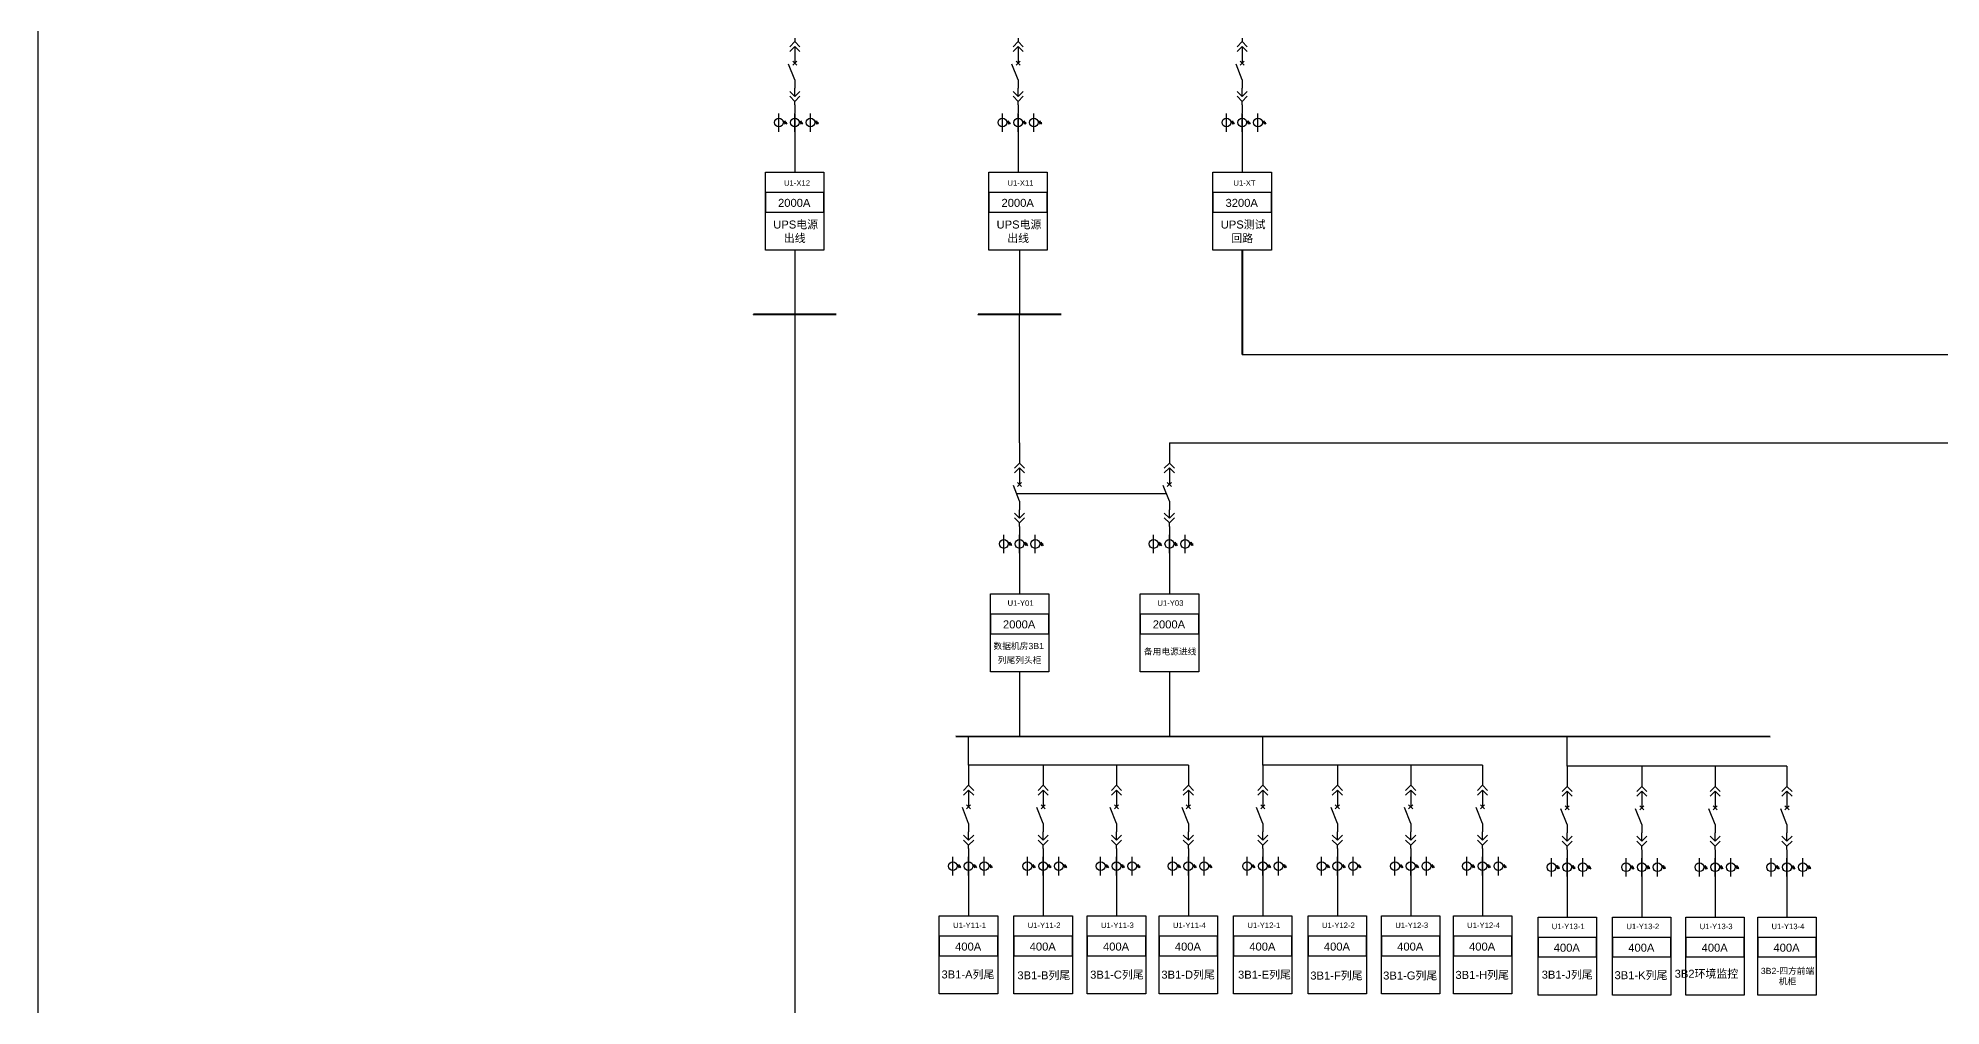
# Model space of a CAD drawing. Header units: millimetres. Extents: x -3460 to -460, y 6070 to 9130.
# Drawn here: x -1472.4 to -1302.9, y 7051.8 to 7138 of the extents above; entities that cross this region are included whole.
import ezdxf
from ezdxf.enums import TextEntityAlignment as Align

# ---------------------------------------------------------------- set-up
doc = ezdxf.new("R2010")
doc.units = ezdxf.units.MM
doc.header["$LTSCALE"] = 1000
doc.header["$MEASUREMENT"] = 0
doc.linetypes.add('HIDDEN', pattern=[0.375, 0.25, -0.125])
doc.styles.get("Standard").update_dxf_attribs({"font": 'arial.ttf'})

# ---------------------------------------------------------------- blocks, each defined once
blk = doc.blocks.new('DYDQAA03')
at = {"color": 0}
for points in [[(0, 0), (0, -1.5)], [(-2.12, -3.62), (0, -1.5)], [(-2.12, -5.62), (0, -3.5)], [(2.12, -3.62), (0, -1.5)], [(2.12, -5.62), (0, -3.5)], [(0, -3.5), (0, -7)]]:
    blk.add_lwpolyline(points, dxfattribs=at)
blk = doc.blocks.new('DYDQAA09')
at = {"color": 0}
blk.add_lwpolyline([(0, 0), (0, -3.5)], dxfattribs=at)
blk.add_lwpolyline([(0, 0), (0, -3.5)], dxfattribs=at)
blk.add_lwpolyline([(0, 0), (0, -3.5)], dxfattribs=at)
blk.add_lwpolyline([(0, 0), (0, -3.5)], dxfattribs=at)
blk.add_lwpolyline([(0, 0), (0, -3.5)], dxfattribs=at)
blk.add_lwpolyline([(0, 0), (0, -3.5)], dxfattribs=at)
blk.add_lwpolyline([(0, 0), (0, -3.5)], dxfattribs=at)
blk.add_lwpolyline([(0, 0), (0, -3.5)], dxfattribs=at)
blk.add_lwpolyline([(0, 0), (0, -3.5)], dxfattribs=at)
blk = doc.blocks.new('DYDQ0201')
at = {"color": 0}
for points in [[(0.86, -0.86), (-0.86, 0.86)], [(-0.86, -0.86), (0.86, 0.86)], [(0, -7), (-2.61, -0.37)]]:
    blk.add_lwpolyline(points, dxfattribs=at)
blk = doc.blocks.new('DYDQAA04')
at = {"color": 0}
for points in [[(0, -3.5), (0, 0)], [(-2.12, -1.38), (0, -3.5)], [(-2.12, -3.38), (0, -5.5)], [(2.12, -1.38), (0, -3.5)], [(2.12, -3.38), (0, -5.5)], [(0, -7), (0, -5.5)]]:
    blk.add_lwpolyline(points, dxfattribs=at)
blk = doc.blocks.new('A$C03DD39B5')
for p, q in [((417, 475), (283, 392)), ((417, 422), (283, 339)), ((350, 333), (350, 467))]:
    blk.add_line(p, q)
blk.add_lwpolyline([(700, 167), (0, 167)])
blk.add_circle((350, 167), 167)
blk = doc.blocks.new('DYDQAA05')
at = {"color": 0}
blk.add_lwpolyline([(0, 0), (0, -7)], dxfattribs=at)

msp = doc.modelspace()

# ---------------------------------------------------------------- linework, layer by layer
for p, q in [((-1404.98, 7131.25, 24360.38), (-1404.98, 7129.61, 24360.38)), ((-1385.09, 7131.25, 24360.38), (-1385.09, 7129.61, 24360.38)), ((-1404.98, 7129.61, 24360.38), (-1404.98, 7126.04, 24360.38)), ((-1385.09, 7129.61, 24360.38), (-1385.09, 7126.04, 24360.38)), ((-1404.98, 7119.09, 24360.38), (-1404.98, 7113.37, 24360.38)), ((-1384.96, 7119.09, 24360.38), (-1384.96, 7113.37, 24360.38)), ((-1404.98, 7113.37, 13859.36), (-1404.98, 7046.5, 10884.61)), ((-1384.96, 7101.94, 13859.36), (-1384.96, 7113.37, 24360.38)), ((-1384.96, 7093.7, 16060.58), (-1384.96, 7092.06, 16060.58)), ((-1384.96, 7092.06, 16060.58), (-1384.96, 7088.5, 16060.58)), ((-1384.96, 7081.54, 16060.58), (-1384.96, 7075.82, 16060.58)), ((-1389.5, 7073.24, 11219.06), (-1389.5, 7075.82, 12602.34)), ((-1363.3, 7073.24, 15934.32), (-1363.3, 7075.82, 17317.6)), ((-1336.19, 7073.15, 15934.32), (-1336.19, 7075.73, 17317.6)), ((-1369.93, 7073.24, 11219.01), (-1389.5, 7073.24, 11219.01)), ((-1343.73, 7073.24, 15934.28), (-1363.3, 7073.24, 15934.28)), ((-1316.62, 7073.15, 15934.28), (-1336.19, 7073.15, 15934.28)), ((-1389.5, 7065, 13420.22), (-1389.5, 7063.37, 13420.22)), ((-1382.86, 7065, 13420.22), (-1382.86, 7063.37, 13420.22)), ((-1376.33, 7065, 13420.22), (-1376.33, 7063.37, 13420.22)), ((-1369.93, 7065, 13420.22), (-1369.93, 7063.37, 13420.22)), ((-1363.3, 7065, 18135.49), (-1363.3, 7063.37, 18135.49)), ((-1356.66, 7065, 18135.49), (-1356.66, 7063.37, 18135.49)), ((-1350.13, 7065, 18135.49), (-1350.13, 7063.37, 18135.49)), ((-1343.73, 7065, 18135.49), (-1343.73, 7063.37, 18135.49)), ((-1336.19, 7064.91, 18135.49), (-1336.19, 7063.27, 18135.49)), ((-1329.55, 7064.91, 18135.49), (-1329.55, 7063.27, 18135.49)), ((-1323.02, 7064.91, 18135.49), (-1323.02, 7063.27, 18135.49)), ((-1316.62, 7064.91, 18135.49), (-1316.62, 7063.27, 18135.49)), ((-1389.5, 7063.37, 13420.22), (-1389.5, 7059.8, 13420.22)), ((-1382.86, 7063.37, 13420.22), (-1382.86, 7059.8, 13420.22)), ((-1376.33, 7063.37, 13420.22), (-1376.33, 7059.8, 13420.22)), ((-1369.93, 7063.37, 13420.22), (-1369.93, 7059.8, 13420.22)), ((-1363.3, 7063.37, 18135.49), (-1363.3, 7059.8, 18135.49)), ((-1356.66, 7063.37, 18135.49), (-1356.66, 7059.8, 18135.49)), ((-1350.13, 7063.37, 18135.49), (-1350.13, 7059.8, 18135.49)), ((-1343.73, 7063.37, 18135.49), (-1343.73, 7059.8, 18135.49)), ((-1336.19, 7063.27, 18135.49), (-1336.19, 7059.7, 18135.49)), ((-1329.55, 7063.27, 18135.49), (-1329.55, 7059.7, 18135.49)), ((-1323.02, 7063.27, 18135.49), (-1323.02, 7059.7, 18135.49)), ((-1316.62, 7063.27, 18135.49), (-1316.62, 7059.7, 18135.49))]:
    msp.add_line(p, q)
at = {"color": 1}
for p, q in [((-1365.13, 7131.25, 24360.38), (-1365.13, 7129.61, 24360.38)), ((-1365.13, 7129.61, 24360.38), (-1365.13, 7126.04, 24360.38))]:
    msp.add_line(p, q, dxfattribs=at)
at = {"color": 6, "lineweight": 40}
msp.add_line((-1365.13, 7119.09, 24360.38), (-1365.13, 7109.8, 24360.38), dxfattribs=at)
at = {"color": 6, "lineweight": 30}
msp.add_line((-1365.13, 7109.8, 24360.38), (-1225.11, 7109.8, 24360.38), dxfattribs=at)
at = {"color": 3, "lineweight": 30}
msp.add_line((-1371.62, 7101.94, 13859.36), (-1238.29, 7101.94, 21473.09), dxfattribs=at)
at = {"linetype": 'HIDDEN', "ltscale": 2}
msp.add_line((-1385.24, 7097.43, 13859.36), (-1371.95, 7097.43, 13859.36), dxfattribs=at)
at = {"color": 5}
for p, q in [((-1371.62, 7093.7, 17317.6), (-1371.62, 7092.06, 17317.6)), ((-1371.62, 7092.06, 17317.6), (-1371.62, 7088.5, 17317.6)), ((-1371.62, 7081.54, 17317.6), (-1371.62, 7075.82, 17317.6))]:
    msp.add_line(p, q, dxfattribs=at)
at = {"color": 1, "lineweight": 40}
msp.add_line((-1390.65, 7075.82, 12602.34), (-1318.12, 7075.79, 12602.34), dxfattribs=at)
at = {"color": 1, "lineweight": 30, "ltscale": 0.002916}
msp.add_lwpolyline([(-1472.37, 7281.47), (-1121.01, 7281.47), (-1121.01, 6960.48), (-1472.37, 6960.48)], close=True, dxfattribs=at)
for points, elevation in [([(-1407.59, 7126.04), (-1402.38, 7126.04), (-1402.38, 7119.09), (-1407.59, 7119.09)], 24360.38), ([(-1387.7, 7126.04), (-1382.49, 7126.04), (-1382.49, 7119.09), (-1387.7, 7119.09)], 24360.38), ([(-1407.59, 7122.49), (-1402.38, 7122.49), (-1402.38, 7124.23), (-1407.59, 7124.23)], 24360.38), ([(-1387.7, 7122.49), (-1382.49, 7122.49), (-1382.49, 7124.23), (-1387.7, 7124.23)], 24360.38), ([(-1387.56, 7088.5), (-1382.35, 7088.5), (-1382.35, 7081.54), (-1387.56, 7081.54)], 16060.58), ([(-1387.56, 7084.94), (-1382.35, 7084.94), (-1382.35, 7086.68), (-1387.56, 7086.68)], 16060.58), ([(-1392.11, 7059.8), (-1386.9, 7059.8), (-1386.9, 7052.85), (-1392.11, 7052.85)], 13420.22), ([(-1385.47, 7059.8), (-1380.26, 7059.8), (-1380.26, 7052.85), (-1385.47, 7052.85)], 13420.22), ([(-1378.94, 7059.8), (-1373.73, 7059.8), (-1373.73, 7052.85), (-1378.94, 7052.85)], 13420.22), ([(-1372.53, 7059.8), (-1367.32, 7059.8), (-1367.32, 7052.85), (-1372.53, 7052.85)], 13420.22), ([(-1365.9, 7059.8), (-1360.7, 7059.8), (-1360.7, 7052.85), (-1365.9, 7052.85)], 18135.49), ([(-1359.27, 7059.8), (-1354.06, 7059.8), (-1354.06, 7052.85), (-1359.27, 7052.85)], 18135.49), ([(-1352.74, 7059.8), (-1347.53, 7059.8), (-1347.53, 7052.85), (-1352.74, 7052.85)], 18135.49), ([(-1346.33, 7059.8), (-1341.12, 7059.8), (-1341.12, 7052.85), (-1346.33, 7052.85)], 18135.49), ([(-1338.79, 7059.7), (-1333.58, 7059.7), (-1333.58, 7052.75), (-1338.79, 7052.75)], 18135.49), ([(-1332.15, 7059.7), (-1326.95, 7059.7), (-1326.95, 7052.75), (-1332.15, 7052.75)], 18135.49), ([(-1325.62, 7059.7), (-1320.42, 7059.7), (-1320.42, 7052.75), (-1325.62, 7052.75)], 18135.49), ([(-1319.22, 7059.7), (-1314.01, 7059.7), (-1314.01, 7052.75), (-1319.22, 7052.75)], 18135.49), ([(-1392.11, 7056.25), (-1386.9, 7056.25), (-1386.9, 7057.98), (-1392.11, 7057.98)], 13420.22), ([(-1385.47, 7056.25), (-1380.26, 7056.25), (-1380.26, 7057.98), (-1385.47, 7057.98)], 13420.22), ([(-1378.94, 7056.25), (-1373.73, 7056.25), (-1373.73, 7057.98), (-1378.94, 7057.98)], 13420.22), ([(-1372.53, 7056.25), (-1367.32, 7056.25), (-1367.32, 7057.98), (-1372.53, 7057.98)], 13420.22), ([(-1365.9, 7056.25), (-1360.7, 7056.25), (-1360.7, 7057.98), (-1365.9, 7057.98)], 18135.49), ([(-1359.27, 7056.25), (-1354.06, 7056.25), (-1354.06, 7057.98), (-1359.27, 7057.98)], 18135.49), ([(-1352.74, 7056.25), (-1347.53, 7056.25), (-1347.53, 7057.98), (-1352.74, 7057.98)], 18135.49), ([(-1346.33, 7056.25), (-1341.12, 7056.25), (-1341.12, 7057.98), (-1346.33, 7057.98)], 18135.49), ([(-1338.79, 7056.15), (-1333.58, 7056.15), (-1333.58, 7057.89), (-1338.79, 7057.89)], 18135.49), ([(-1332.15, 7056.15), (-1326.95, 7056.15), (-1326.95, 7057.89), (-1332.15, 7057.89)], 18135.49), ([(-1325.62, 7056.15), (-1320.42, 7056.15), (-1320.42, 7057.89), (-1325.62, 7057.89)], 18135.49), ([(-1319.22, 7056.15), (-1314.01, 7056.15), (-1314.01, 7057.89), (-1319.22, 7057.89)], 18135.49)]:
    msp.add_lwpolyline(points, close=True, dxfattribs=dict(elevation=elevation))
at = {"color": 1, "elevation": 24360.38}
for points in [[(-1367.74, 7126.04), (-1362.53, 7126.04), (-1362.53, 7119.09), (-1367.74, 7119.09)], [(-1367.74, 7122.49), (-1362.53, 7122.49), (-1362.53, 7124.23), (-1367.74, 7124.23)]]:
    msp.add_lwpolyline(points, close=True, dxfattribs=at)
at = {"color": 1, "lineweight": 40, "ltscale": 100, "elevation": 13859.36}
for points in [[(-1401.3, 7113.37), (-1408.67, 7113.37), (-1408.67, 7113.37)], [(-1381.27, 7113.37), (-1388.64, 7113.37), (-1388.64, 7113.37)]]:
    msp.add_lwpolyline(points, dxfattribs=at)
at = {"color": 5, "elevation": 17317.6}
for points in [[(-1374.22, 7088.5), (-1369.01, 7088.5), (-1369.01, 7081.54), (-1374.22, 7081.54)], [(-1374.22, 7084.94), (-1369.01, 7084.94), (-1369.01, 7086.68), (-1374.22, 7086.68)]]:
    msp.add_lwpolyline(points, close=True, dxfattribs=at)

# ---------------------------------------------------------------- block references
at = {"xscale": 0.2128954749704126, "yscale": 0.2128954749704126, "zscale": 0.2128954749704126}
for name, p in [('DYDQAA03', (-1404.98, 7138, 22159.17)), ('DYDQAA03', (-1385.09, 7138, 22159.17)), ('DYDQAA09', (-1404.98, 7136.51, 22159.17)), ('DYDQAA09', (-1385.09, 7136.51, 22159.17)), ('DYDQ0201', (-1404.98, 7135.76, 22159.17)), ('DYDQ0201', (-1385.09, 7135.76, 22159.17)), ('DYDQAA04', (-1404.98, 7133.53, 22159.17)), ('DYDQAA09', (-1404.98, 7134.27, 22159.17)), ('DYDQAA04', (-1385.09, 7133.53, 22159.17)), ('DYDQAA09', (-1385.09, 7134.27, 22159.17)), ('DYDQAA09', (-1404.98, 7132.04, 22159.17)), ('DYDQAA09', (-1385.09, 7132.04, 22159.17)), ('DYDQAA03', (-1384.96, 7100.45, 13859.36)), ('DYDQAA05', (-1384.96, 7101.94, 13859.36)), ('DYDQAA09', (-1384.96, 7098.96, 13859.36)), ('DYDQ0201', (-1384.96, 7098.22, 13859.36)), ('DYDQAA04', (-1384.96, 7095.98, 13859.36)), ('DYDQAA09', (-1384.96, 7096.73, 13859.36)), ('DYDQAA09', (-1384.96, 7094.49, 13859.36)), ('DYDQAA03', (-1389.5, 7071.75, 11219.01)), ('DYDQAA05', (-1389.5, 7073.24, 11219.01)), ('DYDQAA03', (-1382.86, 7071.75, 11219.01)), ('DYDQAA05', (-1382.86, 7073.24, 11219.01)), ('DYDQAA03', (-1376.33, 7071.75, 11219.01)), ('DYDQAA05', (-1376.33, 7073.24, 11219.01)), ('DYDQAA03', (-1369.93, 7071.75, 11219.01)), ('DYDQAA05', (-1369.93, 7073.24, 11219.01)), ('DYDQAA03', (-1363.3, 7071.75, 15934.28)), ('DYDQAA05', (-1363.3, 7073.24, 15934.28)), ('DYDQAA03', (-1356.66, 7071.75, 15934.28)), ('DYDQAA05', (-1356.66, 7073.24, 15934.28)), ('DYDQAA03', (-1350.13, 7071.75, 15934.28)), ('DYDQAA05', (-1350.13, 7073.24, 15934.28)), ('DYDQAA03', (-1343.73, 7071.75, 15934.28)), ('DYDQAA05', (-1343.73, 7073.24, 15934.28)), ('DYDQAA03', (-1336.19, 7071.66, 15934.28)), ('DYDQAA05', (-1336.19, 7073.15, 15934.28)), ('DYDQAA03', (-1329.55, 7071.66, 15934.28)), ('DYDQAA05', (-1329.55, 7073.15, 15934.28)), ('DYDQAA03', (-1323.02, 7071.66, 15934.28)), ('DYDQAA05', (-1323.02, 7073.15, 15934.28)), ('DYDQAA03', (-1316.62, 7071.66, 15934.28)), ('DYDQAA05', (-1316.62, 7073.15, 15934.28)), ('DYDQAA09', (-1389.5, 7070.26, 11219.01)), ('DYDQAA09', (-1382.86, 7070.26, 11219.01)), ('DYDQAA09', (-1376.33, 7070.26, 11219.01)), ('DYDQAA09', (-1369.93, 7070.26, 11219.01)), ('DYDQAA09', (-1363.3, 7070.26, 15934.28)), ('DYDQAA09', (-1356.66, 7070.26, 15934.28)), ('DYDQAA09', (-1350.13, 7070.26, 15934.28)), ('DYDQAA09', (-1343.73, 7070.26, 15934.28)), ('DYDQAA09', (-1336.19, 7070.17, 15934.28)), ('DYDQAA09', (-1329.55, 7070.17, 15934.28)), ('DYDQAA09', (-1323.02, 7070.17, 15934.28)), ('DYDQAA09', (-1316.62, 7070.17, 15934.28)), ('DYDQ0201', (-1389.5, 7069.52, 11219.01)), ('DYDQ0201', (-1382.86, 7069.52, 11219.01)), ('DYDQ0201', (-1376.33, 7069.52, 11219.01)), ('DYDQ0201', (-1369.93, 7069.52, 11219.01)), ('DYDQ0201', (-1363.3, 7069.52, 15934.28)), ('DYDQ0201', (-1356.66, 7069.52, 15934.28)), ('DYDQ0201', (-1350.13, 7069.52, 15934.28)), ('DYDQ0201', (-1343.73, 7069.52, 15934.28)), ('DYDQ0201', (-1336.19, 7069.42, 15934.28)), ('DYDQ0201', (-1329.55, 7069.42, 15934.28)), ('DYDQ0201', (-1323.02, 7069.42, 15934.28)), ('DYDQ0201', (-1316.62, 7069.42, 15934.28)), ('DYDQAA04', (-1389.5, 7067.28, 11219.01)), ('DYDQAA09', (-1389.5, 7068.03, 11219.01)), ('DYDQAA04', (-1382.86, 7067.28, 11219.01)), ('DYDQAA09', (-1382.86, 7068.03, 11219.01)), ('DYDQAA04', (-1376.33, 7067.28, 11219.01)), ('DYDQAA09', (-1376.33, 7068.03, 11219.01)), ('DYDQAA04', (-1369.93, 7067.28, 11219.01)), ('DYDQAA09', (-1369.93, 7068.03, 11219.01)), ('DYDQAA04', (-1363.3, 7067.28, 15934.28)), ('DYDQAA09', (-1363.3, 7068.03, 15934.28)), ('DYDQAA04', (-1356.66, 7067.28, 15934.28)), ('DYDQAA09', (-1356.66, 7068.03, 15934.28)), ('DYDQAA04', (-1350.13, 7067.28, 15934.28)), ('DYDQAA09', (-1350.13, 7068.03, 15934.28)), ('DYDQAA04', (-1343.73, 7067.28, 15934.28)), ('DYDQAA09', (-1343.73, 7068.03, 15934.28)), ('DYDQAA04', (-1336.19, 7067.19, 15934.28)), ('DYDQAA09', (-1336.19, 7067.93, 15934.28)), ('DYDQAA04', (-1329.55, 7067.19, 15934.28)), ('DYDQAA09', (-1329.55, 7067.93, 15934.28)), ('DYDQAA04', (-1323.02, 7067.19, 15934.28)), ('DYDQAA09', (-1323.02, 7067.93, 15934.28)), ('DYDQAA04', (-1316.62, 7067.19, 15934.28)), ('DYDQAA09', (-1316.62, 7067.93, 15934.28)), ('DYDQAA09', (-1389.5, 7065.79, 11219.01)), ('DYDQAA09', (-1382.86, 7065.79, 11219.01)), ('DYDQAA09', (-1376.33, 7065.79, 11219.01)), ('DYDQAA09', (-1369.93, 7065.79, 11219.01)), ('DYDQAA09', (-1363.3, 7065.79, 15934.28)), ('DYDQAA09', (-1356.66, 7065.79, 15934.28)), ('DYDQAA09', (-1350.13, 7065.79, 15934.28)), ('DYDQAA09', (-1343.73, 7065.79, 15934.28)), ('DYDQAA09', (-1336.19, 7065.69, 15934.28)), ('DYDQAA09', (-1329.55, 7065.69, 15934.28)), ('DYDQAA09', (-1323.02, 7065.69, 15934.28)), ('DYDQAA09', (-1316.62, 7065.69, 15934.28))]:
    msp.add_blockref(name, p, dxfattribs=at)
at = {"color": 1, "xscale": 0.2128954749704126, "yscale": 0.2128954749704126, "zscale": 0.2128954749704126}
for name, p in [('DYDQAA03', (-1365.13, 7138, 22159.17)), ('DYDQAA09', (-1365.13, 7136.51, 22159.17)), ('DYDQ0201', (-1365.13, 7135.76, 22159.17)), ('DYDQAA04', (-1365.13, 7133.53, 22159.17)), ('DYDQAA09', (-1365.13, 7134.27, 22159.17)), ('DYDQAA09', (-1365.13, 7132.04, 22159.17))]:
    msp.add_blockref(name, p, dxfattribs=at)
at = {"linetype": 'Continuous', "xscale": 0.002338875, "yscale": 0.002338875, "zscale": 0.002338875, "rotation": 270}
for p in [(-1406.78, 7131.29, 24360.38), (-1405.37, 7131.29, 24360.38), (-1403.97, 7131.29, 24360.38), (-1386.88, 7131.29, 24360.38), (-1385.48, 7131.29, 24360.38), (-1384.08, 7131.29, 24360.38), (-1386.75, 7093.75, 16060.58), (-1385.35, 7093.75, 16060.58), (-1383.95, 7093.75, 16060.58), (-1391.29, 7065.05, 13420.22), (-1389.89, 7065.05, 13420.22), (-1388.49, 7065.05, 13420.22), (-1384.66, 7065.05, 13420.22), (-1383.25, 7065.05, 13420.22), (-1381.85, 7065.05, 13420.22), (-1378.13, 7065.05, 13420.22), (-1376.72, 7065.05, 13420.22), (-1375.32, 7065.05, 13420.22), (-1371.72, 7065.05, 13420.22), (-1370.32, 7065.05, 13420.22), (-1368.92, 7065.05, 13420.22), (-1365.09, 7065.05, 18135.49), (-1363.69, 7065.05, 18135.49), (-1362.29, 7065.05, 18135.49), (-1358.45, 7065.05, 18135.49), (-1357.05, 7065.05, 18135.49), (-1355.65, 7065.05, 18135.49), (-1351.92, 7065.05, 18135.49), (-1350.52, 7065.05, 18135.49), (-1349.12, 7065.05, 18135.49), (-1345.52, 7065.05, 18135.49), (-1344.12, 7065.05, 18135.49), (-1342.71, 7065.05, 18135.49), (-1337.98, 7064.95, 18135.49), (-1336.58, 7064.95, 18135.49), (-1335.18, 7064.95, 18135.49), (-1331.34, 7064.95, 18135.49), (-1329.94, 7064.95, 18135.49), (-1328.54, 7064.95, 18135.49), (-1324.81, 7064.95, 18135.49), (-1323.41, 7064.95, 18135.49), (-1322.01, 7064.95, 18135.49), (-1318.41, 7064.95, 18135.49), (-1317.01, 7064.95, 18135.49), (-1315.6, 7064.95, 18135.49)]:
    msp.add_blockref('A$C03DD39B5', p, dxfattribs=at)
at = {"color": 1, "linetype": 'Continuous', "xscale": 0.002338875, "yscale": 0.002338875, "zscale": 0.002338875, "rotation": 270}
for p in [(-1366.93, 7131.29, 24360.38), (-1365.52, 7131.29, 24360.38), (-1364.12, 7131.29, 24360.38)]:
    msp.add_blockref('A$C03DD39B5', p, dxfattribs=at)
at = {"color": 5, "xscale": 0.2128954749704126, "yscale": 0.2128954749704126, "zscale": 0.2128954749704126}
for name, p in [('DYDQAA03', (-1371.62, 7100.45, 15116.39)), ('DYDQAA05', (-1371.62, 7101.94, 13859.36)), ('DYDQAA09', (-1371.62, 7098.96, 15116.39)), ('DYDQ0201', (-1371.62, 7098.22, 15116.39)), ('DYDQAA04', (-1371.62, 7095.98, 15116.39)), ('DYDQAA09', (-1371.62, 7096.73, 15116.39)), ('DYDQAA09', (-1371.62, 7094.49, 15116.39))]:
    msp.add_blockref(name, p, dxfattribs=at)
at = {"color": 5, "linetype": 'Continuous', "xscale": 0.002338875, "yscale": 0.002338875, "zscale": 0.002338875, "rotation": 270}
for p in [(-1373.41, 7093.75, 17317.6), (-1372.01, 7093.75, 17317.6), (-1370.6, 7093.75, 17317.6)]:
    msp.add_blockref('A$C03DD39B5', p, dxfattribs=at)

# ---------------------------------------------------------------- texts
at = {"lineweight": 0}
for s, height, p in [('U1-X12', 0.49, (-1404.78, 7124.84, 26561.59)), ('U1-X11', 0.49, (-1384.88, 7124.84, 26561.59)), ('2000A', 0.713, (-1405.03, 7122.96, 23794.99)), ('2000A', 0.713, (-1385.13, 7122.96, 23794.99)), ('UPS电源', 0.713, (-1404.9, 7121.03, 23229.65)), ('UPS电源', 0.713, (-1385.01, 7121.03, 23229.65)), ('出线', 0.713, (-1404.99, 7119.81, 23229.65)), ('出线', 0.713, (-1385.09, 7119.81, 23229.65)), ('U1-Y01', 0.49, (-1384.87, 7087.42, 18261.79)), ('2000A', 0.713, (-1385, 7085.41, 15495.19)), ('数据机房3B1', 0.557, (-1385.04, 7083.56, 14929.85)), ('列尾列头柜', 0.557, (-1384.96, 7082.31, 14929.85)), ('U1-Y11-1', 0.49, (-1389.41, 7058.72, 15621.44)), ('U1-Y11-2', 0.49, (-1382.78, 7058.72, 15621.44)), ('U1-Y11-3', 0.49, (-1376.25, 7058.72, 15621.44)), ('U1-Y11-4', 0.49, (-1369.84, 7058.72, 15621.44)), ('U1-Y12-1', 0.49, (-1363.21, 7058.72, 20336.7)), ('U1-Y12-2', 0.49, (-1356.57, 7058.72, 20336.7)), ('U1-Y12-3', 0.49, (-1350.04, 7058.72, 20336.7)), ('U1-Y12-4', 0.49, (-1343.64, 7058.72, 20336.7)), ('U1-Y13-1', 0.49, (-1336.1, 7058.62, 20336.7)), ('U1-Y13-2', 0.49, (-1329.46, 7058.62, 20336.7)), ('U1-Y13-3', 0.49, (-1322.93, 7058.62, 20336.7)), ('U1-Y13-4', 0.49, (-1316.53, 7058.62, 20336.7)), ('400A', 0.713, (-1389.54, 7056.71, 12854.84)), ('400A', 0.713, (-1382.9, 7056.71, 12854.84)), ('400A', 0.713, (-1376.37, 7056.71, 12854.84)), ('400A', 0.713, (-1369.97, 7056.71, 12854.84)), ('400A', 0.713, (-1363.34, 7056.71, 17570.1)), ('400A', 0.713, (-1356.7, 7056.71, 17570.1)), ('400A', 0.713, (-1350.17, 7056.71, 17570.1)), ('400A', 0.713, (-1343.77, 7056.71, 17570.1)), ('400A', 0.713, (-1336.23, 7056.61, 17570.1)), ('400A', 0.713, (-1329.59, 7056.61, 17570.1)), ('400A', 0.713, (-1323.06, 7056.61, 17570.1)), ('400A', 0.713, (-1316.66, 7056.61, 17570.1)), ('3B1-A列尾', 0.713, (-1389.56, 7054.23, 6377.49)), ('3B1-B列尾', 0.713, (-1382.8, 7054.15, 6377.49)), ('3B1-C列尾', 0.713, (-1376.29, 7054.21, 6377.49)), ('3B1-D列尾', 0.713, (-1369.95, 7054.21, 6377.49)), ('3B1-E列尾', 0.713, (-1363.15, 7054.21, 6377.49)), ('3B1-F列尾', 0.713, (-1356.74, 7054.13, 6377.49)), ('3B1-G列尾', 0.713, (-1350.17, 7054.13, 6377.49)), ('3B1-H列尾', 0.713, (-1343.76, 7054.19, 6377.49)), ('3B1-J列尾', 0.713, (-1336.19, 7054.21, 6377.49)), ('3B1-K列尾', 0.713, (-1329.62, 7054.16, 6377.49)), ('3B2环境监控', 0.713, (-1323.79, 7054.29, 6377.49))]:
    msp.add_text(s, height=height, dxfattribs=at).set_placement(p, align=Align.CENTER)
at = {"color": 1, "lineweight": 0}
for s, height, p in [('U1-XT', 0.49, (-1364.93, 7124.84, 26561.59)), ('3200A', 0.713, (-1365.18, 7122.96, 23794.99)), ('UPS测试', 0.713, (-1365.05, 7121.03, 23229.65)), ('回路', 0.713, (-1365.13, 7119.81, 23229.65))]:
    msp.add_text(s, height=height, dxfattribs=at).set_placement(p, align=Align.CENTER)
at = {"color": 5, "lineweight": 0}
for s, height, p in [('U1-Y03', 0.49, (-1371.53, 7087.42, 19518.81)), ('2000A', 0.713, (-1371.66, 7085.41, 16752.21)), ('备用电源进线', 0.557, (-1371.55, 7083.07, 16186.87))]:
    msp.add_text(s, height=height, dxfattribs=at).set_placement(p, align=Align.CENTER)
at = {"insert": (-1316.57, 7054.4, 19518.77), "char_height": 0.7128, "width": 5.2091, "attachment_point": 5}
msp.add_mtext('{\\H0.78125x;3B2-\\fSimSun|b0|i0|c134|p2;四方前端机柜}', dxfattribs=at)

doc.saveas('drawing.dxf')
